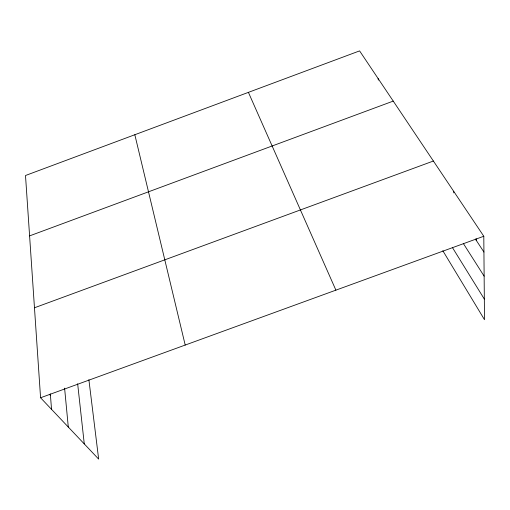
<?xml version="1.0" encoding="UTF-8"?>
<svg xmlns="http://www.w3.org/2000/svg" width="510" height="510" viewBox="0 0 510 510"><rect width="100%" height="100%" fill="white"/><g stroke="black" fill="none" stroke-linecap="round" stroke-linejoin="round"><path stroke-width="0.76" d="M29.593 235.888L393.236 101.101M34.47 307.779L433.392 161.026M40.57 397.762L483.799 236.257L359.595 50.892L25.5 175.51L40.57 397.762L98.653 459.108L88.88 379.676M49.419 394.357L50.452 395.479M475.422 239.088L483.933 252.055M463.405 243.595L484.13 276.146M452.644 247.911L484.328 299.083M442.808 250.703L484.5 319.713L483.799 236.257M248.415 92.361L335.899 290.152M134.825 134.729L185.206 345.06M378.114 78.534L378.337 80.102M77.654 383.769L84.271 443.917M64.598 388.135L68.295 427.048M50.324 393.898L51.542 409.351M453.709 191.352L453.785 192.869M476.212 238.763L476.244 240.35"/></g></svg>
